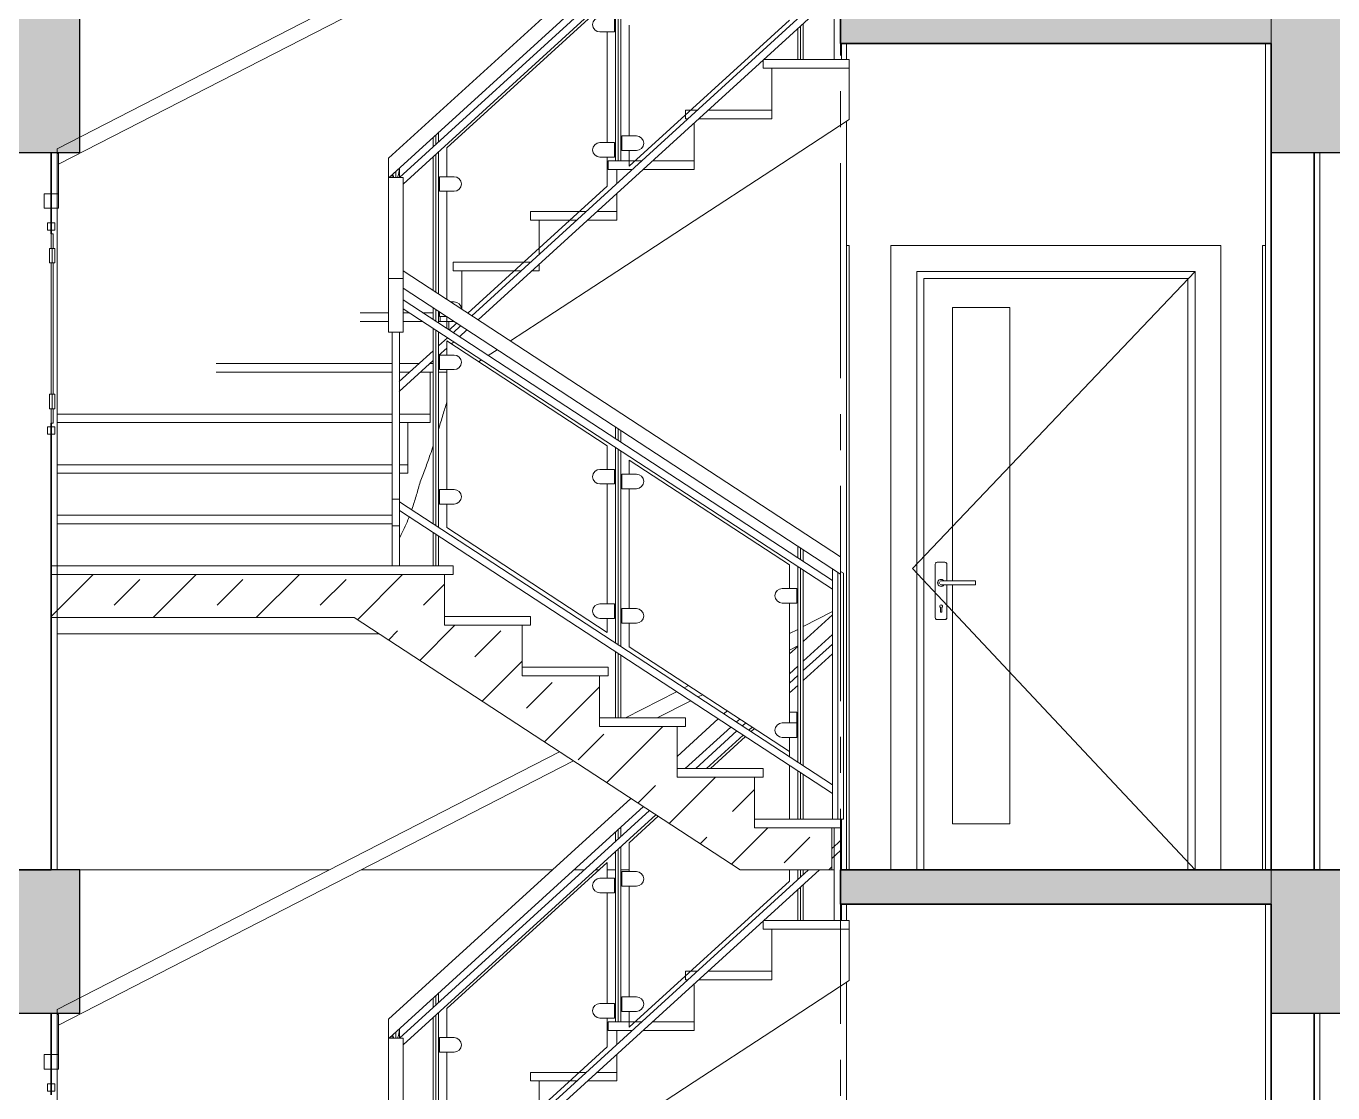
# Model space of a CAD drawing. Header units: millimetres. Extents: x 1373 to 40779, y 1939 to 6439.
# Drawn here: x 20983.5 to 21438.8, y 3798 to 4169.8 of the extents above; entities that cross this region are included whole.
import ezdxf

# ---------------------------------------------------------------- set-up
doc = ezdxf.new("R2010")
doc.units = ezdxf.units.MM
doc.linetypes.add('IMPORT-CENTER2', pattern=[112.5, 75, -12.5, 12.5, -12.5])
for name, color, linetype, lineweight in [('A-DETL', 6, 'Continuous', 30), ('A-DETL-GENF', 92, 'Continuous', 18), ('A-DOOR', 31, 'Continuous', 18), ('A-DOOR-FRAM', 31, 'Continuous', 18), ('A-FLOR-FNSH', 192, 'Continuous', 35), ('A-FLOR-HRAL', 11, 'Continuous', 18), ('A-WALL', 20, 'Continuous', 9), ('A-WALL-FNSH', 113, 'Continuous', 18), ('S-GRID', 252, 'IMPORT-CENTER2', 5), ('S-STRS', 31, 'Continuous', 18)]:
    doc.layers.add(name, color=color, linetype=linetype, lineweight=lineweight)
pattern_1 = [(45, (-2026.8924, 6887.495), (-4.490128, 4.490128), []), (45, (-2022.402, 6887.495), (-4.490128, 4.490128), [3.175, -1.5875])]

# ---------------------------------------------------------------- blocks, each defined once
blk = doc.blocks.new('_MB_KAPI_CAMLI_B - _m_kapı_100_camlı-1990218-Schnitt 0')
at = {"layer": 'A-DOOR-FRAM'}
for p in [(-92.96, 400), (-91.96, 617.5)]:
    blk.add_line(p, (-92.96, 617.5), dxfattribs=at)
blk = doc.blocks.new('_MB_KAPI_CAMLI_B - _m_kapı_100_camlı-V2-Schnitt 0')
at = {"layer": 'A-DOOR-FRAM'}
for q in [(-237.96, 617.5), (-236.96, 400)]:
    blk.add_line((-236.96, 617.5), q, dxfattribs=at)
blk = doc.blocks.new('RJEJRE')
at = {"layer": 'A-FLOR-HRAL'}
for p, q in [((-334.99, 442.65), (-512.96, 351.29)), ((-330.27, 439.37), (-512.42, 345.86)), ((-397.5, 347.95), (-311.46, 426.31)), ((-307.18, 423.34), (-397.26, 341.3)), ((-393.65, 341.3), (-305.13, 421.92)), ((-302.99, 420.43), (-392.42, 338.98)), ((-242.18, 415.75), (-242.18, 382.35)), ((-318.41, 347.06), (-318.41, 406.39)), ((-316.51, 347.06), (-316.51, 408.12)), ((-321.27, 402.52), (-377.15, 351.62)), ((-368.49, 293.09), (-251.11, 400)), ((-247.34, 400), (-366.29, 291.66)), ((-318.73, 391.98), (-318.73, 397.06)), ((-313.65, 345.21), (-257.77, 396.1)), ((-323.81, 391.98), (-318.73, 391.98)), ((-321.27, 353.43), (-321.27, 391.98)), ((-313.65, 394.3), (-313.65, 355.74)), ((-254.91, 382.35), (-254.91, 393.11)), ((-253.01, 382.35), (-253.01, 394.84)), ((-239.64, 382.35), (-239.64, 388)), ((-254.91, 382.35), (-253.01, 382.35)), ((-240.91, 382.35), (-242.18, 382.35)), ((-239.64, 382.35), (-240.91, 382.35)), ((-381.91, 351.99), (-381.91, 355.28)), ((-380.01, 353.72), (-380.01, 357.01)), ((-311.11, 355.74), (-316.19, 355.74)), ((-316.19, 355.74), (-316.19, 350.66)), ((-377.15, 351.62), (-377.15, 341.54)), ((-318.73, 353.43), (-323.81, 353.43)), ((-318.73, 348.35), (-318.73, 353.43)), ((-316.19, 350.66), (-311.11, 350.66)), ((-313.65, 350.66), (-313.65, 345.21)), ((-512.96, 349.57), (-512.42, 349.57)), ((-512.42, 349.57), (-512.42, 335.61)), ((-397.5, 341.3), (-397.5, 347.95)), ((-381.91, 301.87), (-381.91, 348.55)), ((-380.01, 300.62), (-380.01, 350.29)), ((-323.81, 348.35), (-318.73, 348.35)), ((-321.27, 338.27), (-321.27, 348.35)), ((-318.41, 347.06), (-316.51, 347.06)), ((-396.23, 342.24), (-396.23, 341.3)), ((-395.93, 342.3), (-395.97, 342.46)), ((-395.59, 341.3), (-395.93, 342.3)), ((-393.98, 342.3), (-394.32, 341.3)), ((-393.76, 343.65), (-393.98, 342.3)), ((-393.7, 344.5), (-393.76, 343.65)), ((-393.69, 341.3), (-393.69, 344.55)), ((-374.61, 341.54), (-379.69, 341.54)), ((-379.69, 341.54), (-379.69, 336.46)), ((-397.5, 341.3), (-392.42, 341.3)), ((-397.5, 341.3), (-397.5, 306)), ((-392.42, 308.73), (-392.42, 341.3)), ((-369.87, 294), (-321.27, 338.27)), ((-517.5, 335.61), (-517.5, 330.53)), ((-512.42, 335.61), (-517.5, 335.61)), ((-512.42, 330.53), (-512.42, 335.61)), ((-379.69, 336.46), (-374.61, 336.46)), ((-377.15, 336.46), (-377.15, 298.75)), ((-517.5, 330.53), (-512.42, 330.53)), ((-516.23, 325.45), (-516.23, 322.91)), ((-513.69, 325.45), (-516.23, 325.45)), ((-513.69, 322.91), (-513.69, 325.45)), ((-516.23, 322.91), (-513.69, 322.91)), ((-514.32, 321.64), (-514.96, 321.64)), ((-514.96, 321.64), (-514.96, 316.56)), ((-514.32, 316.56), (-514.32, 321.64)), ((-515.59, 316.56), (-515.59, 311.48)), ((-515.59, 316.56), (-513.69, 316.56)), ((-513.69, 311.48), (-513.69, 316.56)), ((-515.59, 311.48), (-513.69, 311.48)), ((-514.96, 311.48), (-514.96, 265.76)), ((-514.32, 265.76), (-514.32, 311.48)), ((-392.42, 306), (-397.5, 306)), ((-397.5, 306), (-397.5, 287.37)), ((-392.42, 302.67), (-392.42, 308.73)), ((-392.42, 308.73), (-239.96, 209.09)), ((-392.42, 287.37), (-392.42, 306)), ((-392.42, 302.67), (-239.96, 203.02)), ((-392.42, 298.57), (-242.82, 200.79)), ((-374.61, 297.9), (-375.85, 297.9)), ((-392.42, 295.54), (-242.82, 197.76)), ((-381.91, 291.71), (-381.91, 295.8)), ((-380.01, 294.55), (-380.01, 290.46)), ((-379.69, 294.35), (-379.69, 292.82)), ((-379.69, 292.82), (-377.36, 292.82)), ((-377.15, 292.68), (-377.15, 288.59)), ((-397.5, 287.37), (-392.42, 287.37)), ((-396.23, 287.37), (-396.23, 264.5)), ((-396.23, 287.37), (-396.23, 205.88)), ((-393.69, 264.5), (-393.69, 287.37)), ((-393.69, 205.88), (-393.69, 287.37)), ((-381.91, 220.59), (-381.91, 288.67)), ((-380.01, 287.43), (-380.01, 219.34)), ((-376.37, 288.08), (-373.75, 290.46)), ((-374.98, 287.18), (-372.37, 289.56)), ((-370.17, 288.12), (-372.79, 285.74)), ((-380.01, 282.6), (-376.92, 285.41)), ((-321.27, 247.77), (-377.15, 284.29)), ((-377.15, 284.29), (-377.15, 279.39)), ((-374.73, 283.98), (-375.54, 283.24)), ((-393.71, 270.12), (-381.91, 280.87)), ((-377.15, 281.77), (-380.01, 279.17)), ((-374.61, 279.39), (-379.69, 279.39)), ((-379.69, 279.39), (-379.69, 274.31)), ((-381.91, 277.43), (-393.71, 266.69)), ((-379.69, 274.31), (-374.61, 274.31)), ((-377.15, 274.31), (-377.15, 232.54)), ((-515.59, 265.76), (-515.59, 260.68)), ((-515.59, 265.76), (-513.69, 265.76)), ((-513.69, 260.68), (-513.69, 265.76)), ((-396.23, 264.39), (-396.23, 267.83)), ((-396.23, 264.5), (-396.23, 229.21)), ((-393.69, 229.21), (-393.69, 264.5)), ((-515.59, 260.68), (-513.69, 260.68)), ((-514.96, 260.68), (-514.96, 255.6)), ((-514.32, 255.6), (-514.32, 260.68)), ((-514.96, 255.6), (-514.32, 255.6)), ((-516.23, 254.33), (-516.23, 251.79)), ((-513.69, 254.33), (-516.23, 254.33)), ((-516.23, 251.79), (-513.69, 251.79)), ((-513.69, 251.79), (-513.69, 254.33)), ((-318.41, 250.2), (-318.41, 254.29)), ((-316.51, 253.05), (-316.51, 248.96)), ((-321.27, 239.54), (-321.27, 247.77)), ((-318.41, 179.08), (-318.41, 247.17)), ((-316.51, 245.92), (-316.51, 177.84)), ((-257.77, 206.26), (-313.65, 242.79)), ((-313.65, 242.79), (-313.65, 237.88)), ((-318.73, 239.54), (-323.81, 239.54)), ((-318.73, 234.46), (-318.73, 239.54)), ((-311.11, 237.88), (-316.19, 237.88)), ((-316.19, 237.88), (-316.19, 232.8)), ((-374.61, 232.54), (-379.69, 232.54)), ((-379.69, 232.54), (-379.69, 227.46)), ((-323.81, 234.46), (-318.73, 234.46)), ((-321.27, 192.7), (-321.27, 234.46)), ((-316.19, 232.8), (-311.11, 232.8)), ((-313.65, 232.8), (-313.65, 191.04)), ((-393.69, 229.21), (-396.23, 229.21)), ((-396.23, 229.21), (-396.23, 219.89)), ((-393.69, 219.89), (-393.69, 229.21)), ((-393.69, 225.25), (-393.69, 228.28)), ((-393.69, 228.28), (-242.82, 129.67)), ((-393.69, 225.25), (-242.82, 126.64)), ((-379.69, 227.46), (-374.61, 227.46)), ((-377.15, 227.46), (-377.15, 219.24)), ((-396.23, 219.89), (-393.69, 219.89)), ((-377.15, 219.24), (-321.27, 182.72)), ((-381.91, 205.88), (-381.91, 217.55)), ((-380.01, 216.31), (-380.01, 205.88)), ((-254.91, 208.7), (-254.91, 212.79)), ((-253.01, 211.55), (-253.01, 207.45)), ((-257.77, 198.04), (-257.77, 206.26)), ((-254.91, 137.58), (-254.91, 205.67)), ((-242.82, 117.65), (-242.82, 204.89)), ((-239.96, 209.09), (-239.96, 203.02)), ((-253.01, 204.42), (-253.01, 136.33)), ((-239.01, 203.38), (-239.96, 204.01)), ((-239.01, 203.38), (-239.01, 117.65)), ((-255.23, 198.04), (-260.31, 198.04)), ((-255.23, 192.96), (-255.23, 198.04)), ((-318.73, 192.7), (-323.81, 192.7)), ((-318.73, 187.62), (-318.73, 192.7)), ((-260.31, 192.96), (-255.23, 192.96)), ((-257.77, 151.28), (-257.77, 192.96)), ((-323.81, 187.62), (-318.73, 187.62)), ((-321.27, 182.72), (-321.27, 187.62)), ((-311.11, 191.04), (-316.19, 191.04)), ((-316.19, 191.04), (-316.19, 185.96)), ((-242.82, 189.97), (-253.01, 184.74)), ((-253.01, 179.56), (-242.82, 188.84)), ((-316.19, 185.96), (-311.11, 185.96)), ((-313.65, 185.96), (-313.65, 177.73)), ((-254.91, 183.76), (-257.77, 182.3)), ((-313.65, 177.73), (-257.77, 141.21)), ((-254.91, 178.05), (-257.77, 176.59)), ((-257.77, 175.22), (-254.91, 177.82)), ((-242.82, 181.97), (-253.01, 172.68)), ((-253.01, 169.4), (-242.82, 178.68)), ((-318.41, 152.94), (-318.41, 176.05)), ((-316.51, 174.8), (-316.51, 152.94)), ((-242.82, 175.24), (-253.01, 165.96)), ((-254.91, 170.95), (-257.77, 168.35)), ((-292.97, 164.22), (-294.49, 163.45)), ((-257.77, 165.06), (-254.91, 167.66)), ((-254.91, 164.23), (-257.77, 161.62)), ((-297.17, 162.07), (-314.95, 152.94)), ((-288.08, 161.02), (-289.59, 160.25)), ((-292.19, 158.91), (-303.83, 152.94)), ((-280.63, 154.39), (-279.51, 155.42)), ((-255.23, 154.9), (-257.77, 154.9)), ((-255.23, 151.28), (-255.23, 154.9)), ((-296.96, 139.52), (-282.57, 152.63)), ((-275.11, 152.55), (-276.24, 151.52)), ((-274.14, 150.15), (-273.01, 151.17)), ((-255.23, 151.2), (-260.31, 151.2)), ((-255.23, 146.12), (-255.23, 151.2)), ((-278.18, 149.75), (-294.06, 135.29)), ((-290.45, 135.29), (-276.08, 148.38)), ((-273.88, 146.95), (-286.67, 135.29)), ((-273.07, 146.41), (-285.28, 135.29)), ((-270.81, 149.74), (-271.94, 148.71)), ((-270, 149.21), (-271.13, 148.18)), ((-260.31, 146.12), (-255.23, 146.12)), ((-257.77, 141.21), (-257.77, 146.12)), ((-337.92, 141.15), (-512.96, 51.29)), ((-257.77, 139.45), (-257.77, 141.21)), ((-333.03, 137.95), (-512.42, 45.86)), ((-257.77, 117.65), (-257.77, 136.41)), ((-254.91, 117.65), (-254.91, 134.55)), ((-253.01, 133.3), (-253.01, 117.65)), ((-397.5, 47.95), (-313.03, 124.88)), ((-308.64, 122.01), (-397.26, 41.3)), ((-393.65, 41.3), (-306.54, 120.64)), ((-304.34, 119.2), (-392.42, 38.98)), ((-303.53, 118.67), (-313.65, 109.46)), ((-316.51, 111.56), (-316.51, 114.85)), ((-242.18, 114.65), (-242.18, 82.35)), ((-239.96, 117.65), (-239.01, 117.65)), ((-239.64, 100), (-239.64, 117.65)), ((-318.41, 109.82), (-318.41, 113.11)), ((-313.65, 109.46), (-313.65, 99.38)), ((-242.96, 107.43), (-240.91, 109.29)), ((-240.89, 109.31), (-239.96, 110.16)), ((-239.96, 110.16), (-239.96, 106.72)), ((-318.41, 47.06), (-318.41, 106.39)), ((-316.51, 47.06), (-316.51, 108.12)), ((-239.96, 106.72), (-242.96, 103.99)), ((-321.27, 102.52), (-377.15, 51.62)), ((-321.27, 97.06), (-321.27, 102.52)), ((-368.49, -6.91), (-251.11, 100)), ((-247.34, 100), (-366.29, -8.34)), ((-318.73, 97.06), (-323.81, 97.06)), ((-318.73, 91.98), (-318.73, 97.06)), ((-311.11, 99.38), (-316.19, 99.38)), ((-316.19, 99.38), (-316.19, 94.3)), ((-313.65, 45.21), (-257.77, 96.1)), ((-257.77, 96.1), (-257.77, 100)), ((-254.91, 96.54), (-254.91, 100)), ((-253.01, 98.28), (-253.01, 100)), ((-323.81, 91.98), (-318.73, 91.98)), ((-321.27, 53.43), (-321.27, 91.98)), ((-316.19, 94.3), (-311.11, 94.3)), ((-313.65, 94.3), (-313.65, 55.74)), ((-254.91, 82.35), (-254.91, 93.11)), ((-253.01, 82.35), (-253.01, 94.84)), ((-239.64, 82.35), (-239.64, 88)), ((-254.91, 82.35), (-253.01, 82.35)), ((-240.91, 82.35), (-242.18, 82.35)), ((-239.64, 82.35), (-240.91, 82.35)), ((-381.91, 51.99), (-381.91, 55.28)), ((-380.01, 53.72), (-380.01, 57.01)), ((-311.11, 55.74), (-316.19, 55.74)), ((-316.19, 55.74), (-316.19, 50.66)), ((-380.01, 0.62), (-380.01, 50.29)), ((-377.15, 51.62), (-377.15, 41.54)), ((-318.73, 53.43), (-323.81, 53.43)), ((-318.73, 48.35), (-318.73, 53.43)), ((-316.19, 50.66), (-311.11, 50.66)), ((-313.65, 50.66), (-313.65, 45.21)), ((-512.96, 49.57), (-512.42, 49.57)), ((-512.42, 49.57), (-512.42, 35.61)), ((-397.5, 41.3), (-397.5, 47.95)), ((-381.91, 1.87), (-381.91, 48.55)), ((-323.81, 48.35), (-318.73, 48.35)), ((-321.27, 38.27), (-321.27, 48.35)), ((-318.41, 47.06), (-316.51, 47.06)), ((-397.5, 41.3), (-392.42, 41.3)), ((-397.5, 41.3), (-397.5, 6)), ((-396.23, 42.24), (-396.23, 41.3)), ((-395.93, 42.3), (-395.97, 42.46)), ((-395.59, 41.3), (-395.93, 42.3)), ((-393.98, 42.3), (-394.32, 41.3)), ((-393.76, 43.65), (-393.98, 42.3)), ((-393.7, 44.5), (-393.76, 43.65)), ((-393.69, 41.3), (-393.69, 44.55)), ((-392.42, 8.73), (-392.42, 41.3)), ((-374.61, 41.54), (-379.69, 41.54)), ((-379.69, 41.54), (-379.69, 36.46)), ((-379.69, 36.46), (-374.61, 36.46)), ((-377.15, 36.46), (-377.15, -1.25)), ((-369.87, -6), (-321.27, 38.27)), ((-517.5, 35.61), (-517.5, 30.53)), ((-512.42, 35.61), (-517.5, 35.61)), ((-512.42, 30.53), (-512.42, 35.61)), ((-517.5, 30.53), (-512.42, 30.53)), ((-516.23, 25.45), (-516.23, 22.91)), ((-513.69, 25.45), (-516.23, 25.45)), ((-516.23, 22.91), (-513.69, 22.91)), ((-513.69, 22.91), (-513.69, 25.45))]:
    blk.add_line(p, q, dxfattribs=at)
at = {"layer": 'A-FLOR-HRAL', "linetype": 'Continuous'}
for p, q in [((-317.46, 347.06), (-317.46, 407.26)), ((-253.96, 382.35), (-253.96, 393.97)), ((-380.96, 352.85), (-380.96, 356.14)), ((-380.96, 301.24), (-380.96, 349.42)), ((-394.96, 341.3), (-394.96, 343.39)), ((-514.64, 311.48), (-514.64, 316.56)), ((-380.96, 291.08), (-380.96, 295.18)), ((-380.96, 219.96), (-380.96, 288.05)), ((-514.64, 260.68), (-514.64, 265.76)), ((-317.46, 249.58), (-317.46, 253.67)), ((-317.46, 178.46), (-317.46, 246.55)), ((-380.96, 205.88), (-380.96, 216.93)), ((-253.96, 208.08), (-253.96, 212.17)), ((-253.96, 136.96), (-253.96, 205.04)), ((-240.91, 117.65), (-240.91, 203.64)), ((-317.46, 152.94), (-317.46, 175.43)), ((-253.96, 117.65), (-253.96, 133.92)), ((-317.46, 110.69), (-317.46, 113.98)), ((-317.46, 47.06), (-317.46, 107.26)), ((-253.96, 97.41), (-253.96, 100)), ((-253.96, 82.35), (-253.96, 93.97)), ((-380.96, 52.85), (-380.96, 56.14)), ((-380.96, 1.24), (-380.96, 49.42)), ((-394.96, 41.3), (-394.96, 43.39))]:
    blk.add_line(p, q, dxfattribs=at)
at = {"layer": 'A-FLOR-HRAL'}
for centre, start, end in [((-323.81, 394.52), 90, 270), ((-311.11, 353.2), 270, 90), ((-323.81, 350.89), 90, 270), ((-374.61, 339), 270, 90), ((-374.61, 295.36), 1.7261, 90), ((-374.61, 276.85), 270, 90), ((-323.81, 237), 90, 270), ((-311.11, 235.34), 270, 90), ((-374.61, 230), 270, 90), ((-260.31, 195.5), 90, 270), ((-323.81, 190.16), 90, 270), ((-311.11, 188.5), 270, 90), ((-260.31, 148.66), 90, 270), ((-323.81, 94.52), 90, 270), ((-311.11, 96.84), 270, 90), ((-311.11, 53.2), 270, 90), ((-323.81, 50.89), 90, 270), ((-374.61, 39), 270, 90)]:
    blk.add_arc(centre, 2.54, start, end, dxfattribs=at)

msp = doc.modelspace()

# ---------------------------------------------------------------- hatches: boundary and pattern name
at = {"layer": 'A-DETL-GENF'}
h = msp.add_hatch(dxfattribs=at)
h.set_pattern_fill('ANSI33', color=153, style=0)
h.set_pattern_definition(pattern_1)
h.paths.add_polyline_path([(20426.03, 4125.76), (20451.03, 4125.76), (20451.03, 4163.76), (20977.31, 4163.76), (20977.31, 4125.76), (21002.31, 4125.76), (21002.31, 4175.76), (20426.03, 4175.76), (20274.56, 4175.76), (20274.56, 4163.76), (20426.03, 4163.76)])
h.paths.add_polyline_path([(21442.31, 4163.76), (21951.28, 4163.76), (21951.28, 4125.76), (21976.28, 4125.76), (21976.28, 4163.76), (22076.37, 4163.76), (22076.37, 4175.76), (21267.31, 4175.76), (21267.31, 4163.76), (21417.31, 4163.76), (21417.31, 4125.76), (21442.31, 4125.76)])
h = msp.add_hatch(dxfattribs=at)
h.set_pattern_fill('ANSI33', color=153, style=0)
h.set_pattern_definition(pattern_1)
h.paths.add_polyline_path([(21417.31, 3825.76), (21442.31, 3825.76), (21442.31, 3863.76), (21951.28, 3863.76), (21951.28, 3825.76), (21976.28, 3825.76), (21976.28, 3863.76), (22076.37, 3863.76), (22076.37, 3875.76), (21267.31, 3875.76), (21267.31, 3863.76), (21417.31, 3863.76)])
h.paths.add_polyline_path([(21002.31, 3875.76), (20426.03, 3875.76), (20274.56, 3875.76), (20274.56, 3863.76), (20426.03, 3863.76), (20426.03, 3825.76), (20451.03, 3825.76), (20451.03, 3863.76), (20977.31, 3863.76), (20977.31, 3825.76), (21002.31, 3825.76)])
at = {"layer": 'S-STRS'}
h = msp.add_hatch(dxfattribs=at)
h.set_pattern_fill('FP_1', color=256, style=0, pattern_type=2)
h.set_pattern_definition([(45, (21247.647, 4327.157), (-17.9605, 17.9605), []), (45, (21265.607, 4327.157), (-17.9605, 17.9605), [12.7, -12.7])])
h.paths.add_polyline_path([(21240.83, 3875.76), (21264.31, 3875.76), (21264.31, 3890.41), (21237.31, 3890.41), (21237.31, 3908.05), (21210.31, 3908.05), (21210.31, 3925.7), (21183.31, 3925.7), (21183.31, 3943.35), (21156.31, 3943.35), (21156.31, 3960.99), (21129.31, 3960.99), (21129.31, 3978.64), (20992.31, 3978.64), (20992.31, 3963.64), (21097.85, 3963.64), (21232.31, 3875.76)])

# ---------------------------------------------------------------- linework, layer by layer
at = {"layer": 'A-DETL'}
for points in [[(20426.03, 4175.76), (20274.56, 4175.76), (20274.56, 4163.76), (20426.03, 4163.76), (20426.03, 4125.76), (20451.03, 4125.76), (20451.03, 4163.76), (20977.31, 4163.76), (20977.31, 4125.76), (21002.31, 4125.76), (21002.31, 4175.76)], [(20426.03, 3875.76), (20274.56, 3875.76), (20274.56, 3863.76), (20426.03, 3863.76), (20426.03, 3825.76), (20451.03, 3825.76), (20451.03, 3863.76), (20977.31, 3863.76), (20977.31, 3825.76), (21002.31, 3825.76), (21002.31, 3875.76)]]:
    msp.add_lwpolyline(points, close=True, dxfattribs=at)
for points in [[(21267.31, 4175.76), (21267.31, 4163.76), (21417.31, 4163.76), (21417.31, 4125.76), (21442.31, 4125.76), (21442.31, 4163.76)], [(21267.31, 3875.76), (21267.31, 3863.76), (21417.31, 3863.76), (21417.31, 3825.76), (21442.31, 3825.76), (21442.31, 3863.76)], [(22076.37, 3875.76), (21267.31, 3875.76)]]:
    msp.add_lwpolyline(points, dxfattribs=at)
at = {"layer": 'A-DOOR'}
for p, q in [((21292.31, 3980.76), (21390.81, 4084.26)), ((21306.31, 3976.42), (21306.31, 4071.76)), ((21306.31, 4071.76), (21326.31, 4071.76)), ((21326.31, 4071.76), (21326.31, 3891.76)), ((21292.31, 3980.76), (21390.81, 3875.76)), ((21300.31, 3982.28), (21300.31, 3963.62)), ((21303.65, 3982.95), (21300.98, 3982.95)), ((21304.31, 3976.43), (21304.31, 3982.28)), ((21314.31, 3976.46), (21303.31, 3976.46)), ((21303.31, 3975.06), (21314.31, 3975.06)), ((21304.31, 3963.62), (21304.31, 3975.08)), ((21306.31, 3891.76), (21306.31, 3975.08)), ((21314.31, 3975.76), (21314.31, 3976.46)), ((21314.31, 3975.06), (21314.31, 3975.76)), ((21302.06, 3965.52), (21302.06, 3967.15)), ((21302.56, 3965.52), (21302.06, 3965.52)), ((21302.56, 3967.15), (21302.56, 3965.52)), ((21300.98, 3962.95), (21303.65, 3962.95)), ((21326.31, 3891.76), (21306.31, 3891.76))]:
    msp.add_line(p, q, dxfattribs=at)
at = {"layer": 'A-DOOR', "flags": 128}
for points in [[(21303.31, 3976.46), (21303.27, 3976.46), (21303.23, 3976.46), (21303.19, 3976.46), (21303.16, 3976.46), (21303.12, 3976.46), (21303.08, 3976.46), (21303.04, 3976.46), (21303, 3976.46), (21302.96, 3976.46), (21302.92, 3976.46), (21302.89, 3976.46), (21302.85, 3976.46), (21302.82, 3976.46), (21302.78, 3976.46), (21302.75, 3976.46), (21302.72, 3976.46), (21302.69, 3976.46), (21302.65, 3976.46), (21302.63, 3976.46), (21302.6, 3976.46), (21302.57, 3976.46), (21302.54, 3976.46), (21302.52, 3976.46), (21302.5, 3976.46), (21302.47, 3976.46), (21302.45, 3976.46), (21302.43, 3976.46), (21302.41, 3976.46), (21302.4, 3976.46), (21302.38, 3976.46), (21302.37, 3976.46), (21302.36, 3976.46), (21302.35, 3976.46), (21302.34, 3976.46), (21302.33, 3976.46), (21302.32, 3976.46), (21302.32, 3976.46), (21302.32, 3976.46), (21302.31, 3976.46)], [(21302.31, 3975.06), (21302.32, 3975.06), (21302.32, 3975.06), (21302.32, 3975.06), (21302.33, 3975.06), (21302.33, 3975.06), (21302.34, 3975.06), (21302.35, 3975.06), (21302.37, 3975.06), (21302.38, 3975.06), (21302.39, 3975.06), (21302.41, 3975.06), (21302.43, 3975.06), (21302.45, 3975.06), (21302.47, 3975.06), (21302.49, 3975.06), (21302.51, 3975.06), (21302.54, 3975.06), (21302.56, 3975.06), (21302.59, 3975.06), (21302.62, 3975.06), (21302.65, 3975.06), (21302.68, 3975.06), (21302.71, 3975.06), (21302.74, 3975.06), (21302.77, 3975.06), (21302.81, 3975.06), (21302.84, 3975.06), (21302.88, 3975.06), (21302.92, 3975.06), (21302.95, 3975.06), (21302.99, 3975.06), (21303.03, 3975.06), (21303.07, 3975.06), (21303.11, 3975.06), (21303.14, 3975.06), (21303.18, 3975.06), (21303.22, 3975.06), (21303.26, 3975.06), (21303.3, 3975.06), (21303.31, 3975.06)]]:
    msp.add_lwpolyline(points, dxfattribs=at)
at = {"layer": 'A-DOOR'}
for centre, radius, start, end in [((21300.98, 3982.28), 0.668, 90, 180), ((21300.98, 3982.28), 0.668, 90, 150), ((21303.65, 3982.28), 0.668, 0, 90), ((21303.65, 3982.28), 0.668, 30, 90), ((21302.31, 3975.76), 1.22, 33.8637, 180), ((21302.31, 3975.76), 1.22, 180, 326.1332), ((21302.31, 3975.76), 1.22, 195, 225), ((21302.31, 3975.76), 1.22, 105, 135), ((21302.31, 3975.76), 0.7, 150, 180), ((21302.31, 3975.76), 0.7, 180, 210), ((21302.31, 3975.76), 1.22, 240, 270), ((21302.31, 3975.76), 0.7, 75, 120), ((21302.31, 3975.76), 0.7, 240, 285), ((21302.31, 3975.76), 1.22, 60, 90), ((21302.31, 3975.76), 1.22, 285, 326.1332), ((21302.31, 3975.76), 1.22, 33.8637, 45), ((21302.31, 3967.59), 0.5, 300, 240), ((21300.98, 3963.62), 0.668, 180, 270), ((21300.98, 3963.62), 0.668, 210, 270), ((21303.65, 3963.62), 0.668, 270, 0), ((21303.65, 3963.62), 0.668, 270, 330)]:
    msp.add_arc(centre, radius, start, end, dxfattribs=at)
at = {"layer": 'A-DOOR-FRAM'}
for p, q in [((21399.81, 4093.26), (21284.81, 4093.26)), ((21284.81, 4093.26), (21284.81, 3875.76)), ((21399.81, 3875.76), (21399.81, 4093.26)), ((21293.81, 3875.76), (21293.81, 4084.26)), ((21293.81, 4084.26), (21390.81, 4084.26)), ((21390.81, 4084.26), (21390.81, 3875.76)), ((21296.31, 3875.76), (21296.31, 4081.76)), ((21296.31, 4081.76), (21388.31, 4081.76)), ((21388.31, 4081.76), (21388.31, 3875.76))]:
    msp.add_line(p, q, dxfattribs=at)
at = {"layer": 'A-FLOR-FNSH', "color": 250}
for p, q in [((21267.31, 4175.76), (21267.31, 4163.76)), ((21267.31, 4163.76), (21417.31, 4163.76)), ((20992.31, 3875.76), (20274.56, 3875.76)), ((22061.36, 3875.76), (21267.31, 3875.76)), ((21267.31, 3875.76), (21267.31, 3863.76)), ((21267.31, 3863.76), (21417.31, 3863.76))]:
    msp.add_line(p, q, dxfattribs=at)
at = {"layer": 'A-WALL'}
for p, q in [((21269.31, 4158.11), (21269.31, 4163.76)), ((21269.31, 3875.76), (21269.31, 4136.54)), ((21089.2, 3875.76), (20994.31, 3875.76)), ((21166.92, 3875.76), (21100.32, 3875.76)), ((21178.08, 3875.76), (21174.47, 3875.76)), ((21183.24, 3875.76), (21181.85, 3875.76)), ((21188.86, 3875.76), (21186, 3875.76)), ((21193.62, 3875.76), (21190.77, 3875.76)), ((21265.1, 3875.76), (21264.31, 3875.76)), ((21269.31, 3858.11), (21269.31, 3863.76)), ((21269.31, 3575.76), (21269.31, 3836.54))]:
    msp.add_line(p, q, dxfattribs=at)
at = {"layer": 'A-WALL', "lineweight": 35}
for p, q in [((21417.31, 3875.76), (21417.31, 4163.76)), ((20992.31, 4097.4), (20992.31, 4125.76)), ((21432.31, 3875.76), (21432.31, 4125.76)), ((20992.31, 3875.76), (20992.31, 4031.36)), ((21417.31, 3575.76), (21417.31, 3863.76)), ((20992.31, 3797.4), (20992.31, 3825.76)), ((21432.31, 3575.76), (21432.31, 3825.76))]:
    msp.add_line(p, q, dxfattribs=at)
at = {"layer": 'A-WALL-FNSH', "color": 7, "lineweight": 9}
for p, q in [((21415.31, 4163.76), (21415.31, 3875.76)), ((20994.31, 3875.76), (20994.31, 4127.05)), ((21434.31, 3875.76), (21434.31, 4125.76)), ((20994.31, 3875.76), (20992.31, 3875.76)), ((21415.31, 3863.76), (21415.31, 3575.76)), ((20994.31, 3575.76), (20994.31, 3827.05)), ((21434.31, 3575.76), (21434.31, 3825.76))]:
    msp.add_line(p, q, dxfattribs=at)
at = {"layer": 'S-GRID', "lineweight": 18}
for p, q in [((21267.31, 2922.05), (21267.31, 5571.72)), ((21417.31, 2922.05), (21417.31, 5571.72))]:
    msp.add_line(p, q, dxfattribs=at)
at = {"layer": 'S-STRS'}
for p, q in [((21240.31, 4155.11), (21240.31, 4157.89)), ((21240.56, 4158.11), (21252.36, 4158.11)), ((21254.27, 4158.11), (21265.09, 4158.11)), ((21267.63, 4158.11), (21270.31, 4158.11)), ((21270.31, 4155.11), (21270.31, 4158.11)), ((21270.31, 4155.11), (21240.31, 4155.11)), ((21243.31, 4137.47), (21243.31, 4155.11)), ((21243.31, 4155.11), (21270.31, 4155.11)), ((21270.31, 4137.19), (21270.31, 4155.11)), ((21213.31, 4140.47), (21217.41, 4140.47)), ((21213.31, 4137.47), (21213.31, 4140.47)), ((21221.18, 4140.47), (21243.31, 4140.47)), ((21243.31, 4137.47), (21243.31, 4140.47)), ((21214.12, 4137.47), (21213.31, 4137.47)), ((21216.31, 4119.82), (21216.31, 4136.03)), ((21217.89, 4137.47), (21243.31, 4137.47)), ((21243.31, 4137.47), (21217.89, 4137.47)), ((21243.31, 4119.55), (21270.31, 4137.19)), ((21186.31, 4122.82), (21188.86, 4122.82)), ((21186.31, 4119.82), (21186.31, 4122.82)), ((21190.77, 4122.82), (21198.03, 4122.82)), ((21201.81, 4122.82), (21216.31, 4122.82)), ((21216.31, 4119.82), (21216.31, 4122.82)), ((21194.74, 4119.82), (21186.31, 4119.82)), ((21189.31, 4114.88), (21189.31, 4119.82)), ((21189.31, 4119.82), (21194.74, 4119.82)), ((21198.51, 4119.82), (21216.31, 4119.82)), ((21216.31, 4119.82), (21198.51, 4119.82)), ((21216.31, 4101.9), (21243.31, 4119.55)), ((21189.31, 4102.17), (21189.31, 4111.44)), ((21159.31, 4105.17), (21178.66, 4105.17)), ((21159.31, 4102.17), (21159.31, 4105.17)), ((21175.37, 4102.17), (21159.31, 4102.17)), ((21162.31, 4090.28), (21162.31, 4102.17)), ((21162.31, 4102.17), (21175.37, 4102.17)), ((21179.14, 4102.17), (21189.31, 4102.17)), ((21189.31, 4102.17), (21179.14, 4102.17)), ((21182.43, 4105.17), (21189.31, 4105.17)), ((21189.31, 4102.17), (21189.31, 4105.17)), ((21189.31, 4084.25), (21216.31, 4101.9)), ((21132.31, 4087.52), (21159.28, 4087.52)), ((21132.31, 4084.52), (21132.31, 4087.52)), ((21155.99, 4084.52), (21132.31, 4084.52)), ((21135.31, 4071.12), (21135.31, 4084.52)), ((21135.31, 4084.52), (21155.99, 4084.52)), ((21159.76, 4084.52), (21162.31, 4084.52)), ((21162.31, 4084.52), (21159.76, 4084.52)), ((21162.31, 4084.52), (21162.31, 4086.85)), ((21162.31, 4084.52), (21162.31, 4086.85)), ((21162.31, 4066.6), (21189.31, 4084.25)), ((21099.9, 4069.88), (21109.77, 4069.88)), ((21109.77, 4066.88), (21099.9, 4066.88)), ((21114.85, 4069.88), (21117.03, 4069.88)), ((21121.62, 4066.88), (21114.85, 4066.88)), ((21121.67, 4069.88), (21125.36, 4069.88)), ((21127.27, 4069.88), (21127.58, 4069.88)), ((21127.77, 4066.88), (21127.27, 4066.88)), ((21127.77, 4066.88), (21127.77, 4068.58)), ((21132.52, 4066.88), (21127.77, 4066.88)), ((21130.85, 4063.88), (21130.85, 4066.88)), ((21130.85, 4066.88), (21132.31, 4066.88)), ((21132.31, 4066.88), (21132.52, 4066.88)), ((21152.27, 4060.04), (21162.31, 4066.6)), ((21144.5, 4054.96), (21147.63, 4057)), ((21049.7, 4052.23), (21111.06, 4052.23)), ((21113.57, 4052.23), (21120.53, 4052.23)), ((21124.31, 4052.23), (21125.36, 4052.23)), ((21127.27, 4052.23), (21127.58, 4052.23)), ((21141.2, 4052.81), (21142.18, 4053.44)), ((21111.06, 4049.23), (21049.7, 4049.23)), ((21117.24, 4049.23), (21113.57, 4049.23)), ((21125.36, 4049.23), (21121.01, 4049.23)), ((21124.34, 4031.58), (21124.34, 4049.23)), ((21124.34, 4049.23), (21125.36, 4049.23)), ((21127.27, 4049.23), (21130.12, 4049.23)), ((21130.12, 4049.23), (21127.27, 4049.23)), ((20994.31, 4034.58), (21111.04, 4034.58)), ((21113.58, 4034.58), (21124.34, 4034.58)), ((21124.34, 4031.58), (21124.34, 4034.58)), ((21111.04, 4031.58), (20994.31, 4031.58)), ((21124.34, 4031.58), (21113.58, 4031.58)), ((21116.56, 4013.94), (21116.56, 4031.58)), ((21116.56, 4031.58), (21120.84, 4031.58)), ((21120.84, 4031.58), (21124.34, 4031.58)), ((20994.31, 4016.94), (21111.04, 4016.94)), ((21113.58, 4016.94), (21116.56, 4016.94)), ((21116.56, 4013.94), (21116.56, 4016.94)), ((21111.04, 4013.94), (20994.31, 4013.94)), ((21113.58, 4013.94), (21116.56, 4013.94)), ((21116.56, 4013.94), (21113.58, 4013.94)), ((20994.31, 3999.29), (21111.04, 3999.29)), ((21111.04, 3996.29), (20994.31, 3996.29)), ((21132.31, 3981.64), (20992.31, 3981.64)), ((20992.31, 3981.64), (20992.31, 3978.64)), ((21132.31, 3978.64), (21132.31, 3981.64)), ((21129.31, 3978.64), (20992.31, 3978.64)), ((20992.31, 3978.64), (20992.31, 3963.64)), ((20992.31, 3978.64), (21132.31, 3978.64)), ((21129.31, 3960.99), (21129.31, 3978.64)), ((20992.31, 3963.64), (21097.85, 3963.64)), ((21097.85, 3963.64), (21232.31, 3875.76)), ((21159.31, 3963.99), (21129.31, 3963.99)), ((21129.31, 3963.99), (21129.31, 3960.99)), ((21156.31, 3960.99), (21129.31, 3960.99)), ((21129.31, 3960.99), (21159.31, 3960.99)), ((21156.31, 3943.35), (21156.31, 3960.99)), ((21159.31, 3960.99), (21159.31, 3963.99)), ((20994.31, 3958.03), (21106.43, 3958.03)), ((21186.31, 3946.35), (21156.31, 3946.35)), ((21156.31, 3946.35), (21156.31, 3943.35)), ((21183.31, 3943.35), (21156.31, 3943.35)), ((21156.31, 3943.35), (21186.31, 3943.35)), ((21183.31, 3925.7), (21183.31, 3943.35)), ((21186.31, 3943.35), (21186.31, 3946.35)), ((21213.31, 3928.7), (21183.31, 3928.7)), ((21183.31, 3928.7), (21183.31, 3925.7)), ((21210.31, 3925.7), (21183.31, 3925.7)), ((21183.31, 3925.7), (21213.31, 3925.7)), ((21210.31, 3908.05), (21210.31, 3925.7)), ((21213.31, 3925.7), (21213.31, 3928.7)), ((21240.31, 3911.05), (21210.31, 3911.05)), ((21210.31, 3911.05), (21210.31, 3908.05)), ((21240.31, 3908.05), (21240.31, 3911.05)), ((21237.31, 3908.05), (21210.31, 3908.05)), ((21210.31, 3908.05), (21240.31, 3908.05)), ((21237.31, 3890.41), (21237.31, 3908.05)), ((21267.31, 3893.41), (21237.31, 3893.41)), ((21237.31, 3893.41), (21237.31, 3890.41)), ((21267.31, 3890.41), (21267.31, 3893.41)), ((21264.31, 3890.41), (21237.31, 3890.41)), ((21237.31, 3890.41), (21267.31, 3890.41)), ((21264.31, 3875.76), (21264.31, 3890.41)), ((21232.31, 3875.76), (21264.31, 3875.76)), ((21240.31, 3855.11), (21240.31, 3857.89)), ((21240.56, 3858.11), (21252.36, 3858.11)), ((21254.27, 3858.11), (21265.09, 3858.11)), ((21267.63, 3858.11), (21270.31, 3858.11)), ((21270.31, 3855.11), (21270.31, 3858.11)), ((21270.31, 3855.11), (21240.31, 3855.11)), ((21243.31, 3837.47), (21243.31, 3855.11)), ((21243.31, 3855.11), (21270.31, 3855.11)), ((21270.31, 3837.19), (21270.31, 3855.11)), ((21213.31, 3840.47), (21217.41, 3840.47)), ((21213.31, 3837.47), (21213.31, 3840.47)), ((21221.18, 3840.47), (21243.31, 3840.47)), ((21243.31, 3837.47), (21243.31, 3840.47)), ((21214.12, 3837.47), (21213.31, 3837.47)), ((21216.31, 3819.82), (21216.31, 3836.03)), ((21217.89, 3837.47), (21243.31, 3837.47)), ((21243.31, 3837.47), (21217.89, 3837.47)), ((21243.31, 3819.55), (21270.31, 3837.19)), ((21186.31, 3822.82), (21188.86, 3822.82)), ((21186.31, 3819.82), (21186.31, 3822.82)), ((21194.74, 3819.82), (21186.31, 3819.82)), ((21189.31, 3814.88), (21189.31, 3819.82)), ((21189.31, 3819.82), (21194.74, 3819.82)), ((21190.77, 3822.82), (21198.03, 3822.82)), ((21198.51, 3819.82), (21216.31, 3819.82)), ((21216.31, 3819.82), (21198.51, 3819.82)), ((21201.81, 3822.82), (21216.31, 3822.82)), ((21216.31, 3819.82), (21216.31, 3822.82)), ((21216.31, 3801.9), (21243.31, 3819.55)), ((21189.31, 3802.17), (21189.31, 3811.44)), ((21159.31, 3805.17), (21178.66, 3805.17)), ((21159.31, 3802.17), (21159.31, 3805.17)), ((21175.37, 3802.17), (21159.31, 3802.17)), ((21162.31, 3790.28), (21162.31, 3802.17)), ((21162.31, 3802.17), (21175.37, 3802.17)), ((21179.14, 3802.17), (21189.31, 3802.17)), ((21189.31, 3802.17), (21179.14, 3802.17)), ((21182.43, 3805.17), (21189.31, 3805.17)), ((21189.31, 3802.17), (21189.31, 3805.17)), ((21189.31, 3784.25), (21216.31, 3801.9))]:
    msp.add_line(p, q, dxfattribs=at)
for points, knots in [([(21127.28, 4029.44), (21127.78, 4031.06), (21128.74, 4034.19), (21129.68, 4037.32), (21130.13, 4038.83)], [0.4333588, 0.4333588, 0.4333588, 0.4333588, 0.6666667, 0.883541, 0.883541, 0.883541, 0.883541]), ([(21117.89, 4001.24), (21117.98, 4001.51), (21118.59, 4003.25), (21119.6, 4006.49), (21120.44, 4009.47), (21120.84, 4010.97)], [0.271408, 0.271408, 0.271408, 0.271408, 0.3333333, 0.6666667, 1, 1, 1, 1]), ([(21113.59, 3991.28), (21113.69, 3991.47), (21114.29, 3992.6), (21115.32, 3994.72), (21116.16, 3996.69), (21116.56, 3997.69)], [0.2680706, 0.2680706, 0.2680706, 0.2680706, 0.3333333, 0.6666667, 1, 1, 1, 1])]:
    msp.add_open_spline(points, degree=3, knots=knots, dxfattribs=at)
for points in [[(21120.84, 4010.97), (21121.46, 4012.54), (21122.66, 4015.69), (21123.79, 4018.87), (21124.34, 4020.46)], [(21124.34, 4020.46), (21124.69, 4021.49), (21125.04, 4022.52), (21125.38, 4023.55)], [(21116.56, 3997.69), (21116.7, 3998.05), (21116.85, 3998.42), (21116.99, 3998.79)]]:
    msp.add_open_spline(points, degree=3, dxfattribs=at)

# ---------------------------------------------------------------- block references
msp.add_blockref('RJEJRE', (21507.27, 3775.76))
at = {"layer": 'A-DOOR'}
for name in ['_MB_KAPI_CAMLI_B - _m_kapı_100_camlı-V2-Schnitt 0', '_MB_KAPI_CAMLI_B - _m_kapı_100_camlı-1990218-Schnitt 0']:
    msp.add_blockref(name, (21507.27, 3475.76), dxfattribs=at)

doc.saveas('drawing.dxf')
